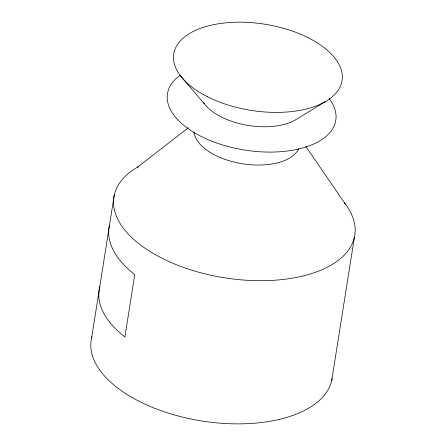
<?xml version="1.0" encoding="UTF-8"?>
<svg xmlns="http://www.w3.org/2000/svg" width="446" height="446" viewBox="0 0 446 446"><rect width="100%" height="100%" fill="white"/><g stroke="black" fill="none" stroke-linecap="round" stroke-linejoin="round"><path stroke-width="0.67" d="M91.603 338.079L114.282 194.908M331.718 380.522L354.397 237.356M137.351 167.261L188.457 127.673M325.669 101.432L295.486 119.896A53.47 27.379 9 0 1 245.713 125.003A53.47 27.379 9 0 1 203.471 102.574M180.396 75.753L204.335 103.784M305.733 146.299L345.293 204.017M344.529 203.025A121.975 62.457 9 0 1 301.368 276.358A121.975 62.457 9 0 1 146.082 248.946A121.975 62.457 9 0 1 138.427 166.642M329.142 98.521A85.214 43.636 9 0 1 245.155 150.135A85.214 43.636 9 0 1 180.134 75.251M332.108 378.531A121.975 62.457 9 0 1 198.398 420.411A121.975 62.457 9 0 1 91.921 336.819M99.915 286.338A121.975 62.457 9 0 0 124.886 336.936L134.764 274.563A121.975 62.457 9 0 1 109.482 225.224M298.72 148.546A53.47 27.379 9 0 1 242.68 163.799A53.47 27.379 9 0 1 193.999 132.016M207.524 96.776A85.214 43.636 9 0 0 341.787 82.114A85.214 43.636 9 0 0 224.427 22.98A85.214 43.636 9 0 0 207.524 96.776"/></g></svg>
